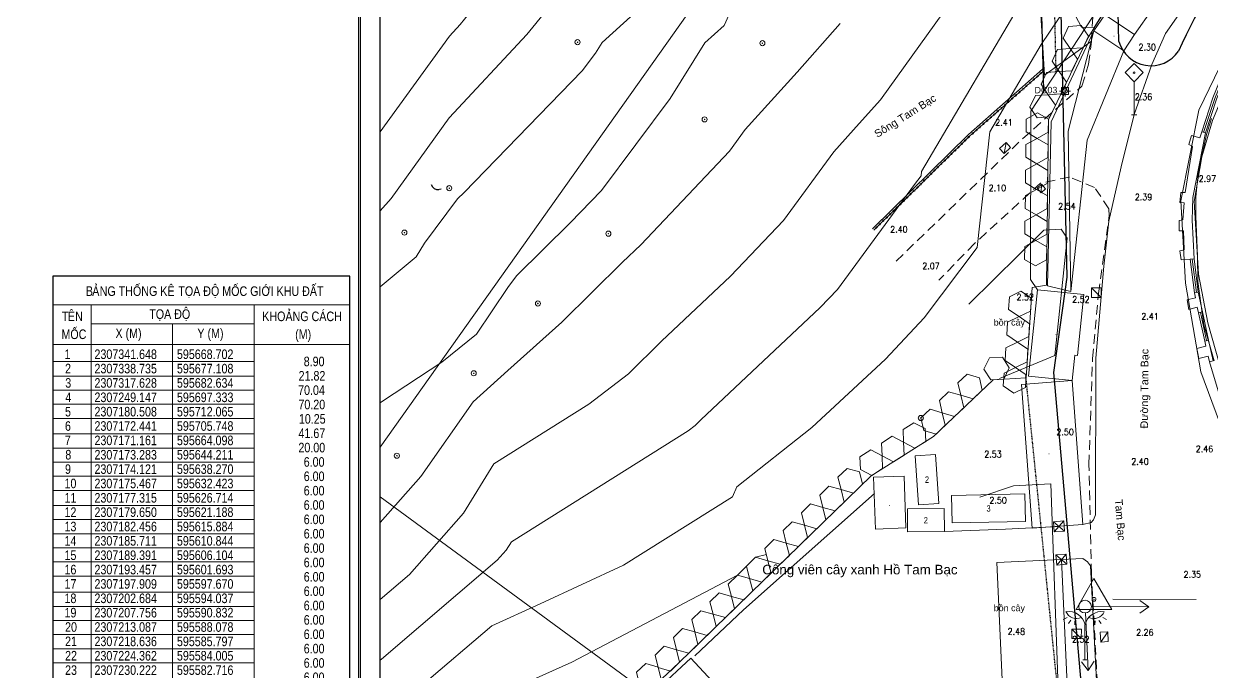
# Model space of a CAD drawing. Header units: millimetres. Extents: x 583747 to 595948, y 2304962 to 2309584.
# Drawn here: x 595390.1 to 595576.3, y 2307173.1 to 2307274.5 of the extents above; entities that cross this region are included whole.
import ezdxf
from ezdxf.enums import TextEntityAlignment as Align
from ezdxf.xclip import XClip

# ---------------------------------------------------------------- set-up
doc = ezdxf.new("R2010")
doc.units = ezdxf.units.MM
doc.set_wipeout_variables(frame=1)
doc.linetypes.add('DASHDOT', pattern=[1, 0.5, -0.25, 0, -0.25])
doc.linetypes.add('{Long Duong}', pattern=[2.3, 1.5, -0.8])
for name, color, linetype, lineweight in [('00_nen', 8, 'Continuous', 5), ('Code Cao do', 7, 'Continuous', 0), ('Duong RG Thua', 7, 'Continuous', 0), ('Ghi chu nha', 7, 'Continuous', 0), ('Ghi chu SH diem do cao', 7, 'Continuous', 0), ('KT-DV', 7, 'Continuous', 0), ('KT-NEN', 7, 'Continuous', 0), ('Level 2', 7, 'Continuous', 0), ('Level 26', 7, 'Continuous', 0), ('Level 63', 7, 'Continuous', 0), ('Long Duong_ Phan Cach chat lieu rair mat', 7, 'Continuous', 0), ('Nen dc cb Hong bang', 253, 'Continuous', 60)]:
    doc.layers.add(name, color=color, linetype=linetype, lineweight=lineweight)
for name, color, linetype in [('A-ANNO-ROOM GEN', 50, 'Continuous'), ('A-PLOT LINE', 6, 'DASHDOT'), ('AFP-KERB-LINE', 2, 'Continuous'), ('KT-Kich thuoc', 159, 'Continuous')]:
    doc.layers.add(name, color=color, linetype=linetype)
doc.styles.add('ghicu', font='Vnarial.ttf', dxfattribs={"width": 0.8, "height": 1})
doc.styles.add('Gothic', font='GOTHIC.TTF')
doc.styles.add('Style-.VnArial', font='Vnarial.ttf')
doc.styles.add('Style-.VnArialH', font='Vharial.ttf')
doc.styles.add('Style-STANDARD', font='STANDARD.shx')

# ---------------------------------------------------------------- blocks, each defined once
blk = doc.blocks.new('road')
at = {"layer": 'AFP-KERB-LINE'}
for p, q in [((3276592, 1605487), (3445725, 1171696)), ((3276592, 1605487), (3445725, 1171696)), ((3276592, 1605487), (3445724, 1171699)), ((3440751, 1209227), (3342615, 1460926)), ((3445725, 1171696), (3448862, 1156945))]:
    blk.add_line(p, q, dxfattribs=at)
at = {"layer": 'AFP-KERB-LINE', "elevation": 0}
blk.add_lwpolyline([(3440751, 1209227, 0.6379824), (3450068, 1210973, -50.0153432)], format="xyb", dxfattribs=at)
blk.add_lwpolyline([(3448862, 1156945), (3500940, 1045525)], dxfattribs=at)
at = {"layer": 'AFP-KERB-LINE'}
for centre, radius, start, end in [((2969583, 1201656), 338499, 340.26578, 8.54643), ((2969583, 1201656), 338499, 340.26578, 8.54643), ((3539519, 1204821, 0), 89662, 147.37976, 176.0657)]:
    blk.add_arc(centre, radius, start, end, dxfattribs=at)
at = {"layer": 'A-ANNO-ROOM GEN', "insert": (3465811, 1142021), "char_height": 1200, "width": 202631.34, "attachment_point": 1, "rotation": 294.39546, "style": 'Gothic'}
blk.add_mtext('Tam B{\\fArial|b0|i0|c0|p34;ạ}c', dxfattribs=at)
blk = doc.blocks.new('PLOT')
at = {"layer": 'A-PLOT LINE', "color": 251}
for p, q in [((3335796, 1442630), (3432329, 1197796)), ((3341317, 1436726), (3433167, 1201153)), ((3370824, 1353790), (3432329, 1197796))]:
    blk.add_line(p, q, dxfattribs=at)
blk.add_lwpolyline([(3272971, 1077049, 0.0102646), (3278319, 1090909, 0.1239937), (3293945, 1250361, 0.021937), (3285284, 1292962)], format="xyb", dxfattribs=at)
blk.add_lwpolyline([(3489675, 1062488), (3444902, 1155094)], dxfattribs=at)
blk.add_lwpolyline([(3489675, 1062488), (3444902, 1155094)], dxfattribs=at)
blk.add_lwpolyline([(3489675, 1062488), (3444902, 1155094)], dxfattribs=at)
blk = doc.blocks.new('DV')
at = {"layer": 'AFP-KERB-LINE'}
blk.add_line((392858, 115857), (393424, 115957, 0), dxfattribs=at)
blk.add_arc((392858, 116857), 1000, 192.35363, 282.16426, dxfattribs=at)
ref = blk.add_blockref('PLOT', (-3147123, 179596, 0), dxfattribs=dict(rotation=340.0000000045929))
XClip(ref).set_block_clipping_path([(3437700.5976729654, 868981.9081885163), (3912891.8375199828, 1041937.3750337446), (3715693.8178756535, 1583734.481302836), (3240502.5780286361, 1410779.0144576086)])
ref = blk.add_blockref('road', (-3147123, 179596, 0), dxfattribs=dict(at, rotation=340.0000000045929))
XClip(ref).set_block_clipping_path([(3424978.7776903473, 904726.3076186823), (3853099.8617473282, 1060549.6388383387), (3670662.8681027722, 1561791.1594749615), (3242541.7840457913, 1405967.828255306)])
blk = doc.blocks.new('nen dc cb Hong bang')
at = {"layer": '00_nen', "color": 0, "linetype": 'ByBlock', "lineweight": -2}
for p, q in [((-177.38, 38.96, -62.12), (-176.63, 39.23, -62.12)), ((-154.1, -33.39, -62.12), (-141.85, -28.93, -62.12)), ((-158.01, -31.37, -62.12), (-158.98, -36.87, -62.12)), ((-153.72, -34.96, -62.12), (-158.01, -31.37, -62.12)), ((-156.87, -35.63, -62.12), (-148.4, -32.57, -62.12)), ((-158.98, -36.87, -62.12), (-153.72, -34.96, -62.12)), ((-157.42, -36.89, -62.12), (-153.92, -45.18, -62.12)), ((-155.02, -37.24, -62.12), (-154.5, -37.6, -62.12)), ((-154.61, -36.62, -62.12), (-153.97, -36.73, -62.12)), ((-159.87, -38.53, -62.12), (-160.32, -39.04, -62.12)), ((-159.19, -38.76, -62.12), (-159.32, -39.35, -62.12)), ((-158.56, -38.61, -62.12), (-158.31, -39.2, -62.12)), ((-154.97, -43.82, -62.12), (-156.84, -38.67, -62.12)), ((-154.97, -43.82, -62.12), (-156.84, -38.67, -62.12)), ((-155.56, -37.52, -62.12), (-155.38, -38.13, -62.12)), ((-154.7, -43.72, -62.12), (-155.27, -43.93, -62.12)), ((-155.23, -43.91, -62.12), (-154.67, -43.71, -62.12))]:
    blk.add_line(p, q, dxfattribs=at)
at = {"layer": '00_nen', "color": 0, "linetype": 'ByBlock', "lineweight": -2, "flags": 128}
for points, elevation in [([(-256.72, 152.32), (-234.15, 143.98), (-214.43, 140.77), (-202.11, 134.57), (-198.42, 120.27), (-203.11, 106.39), (-206.16, 95.63), (-205.84, 88.52), (-206.81, 62.6), (-206.61, 57.9), (-207.85, 53.89), (-215.19, 27.63), (-217.03, 23.01), (-219.25, 17.49), (-222.99, 4.68), (-227.79, -6.4), (-234.45, -19.63), (-237.57, -26.25), (-241.77, -32.84), (-252.56, -46.72), (-254.38, -55.64), (-259.04, -67.57), (-266.02, -79.92), (-272.46, -89.48)], -65.12), ([(-313.32, -92.65), (-305.76, -77.22), (-299.79, -66.01), (-298.24, -62.91), (-294.07, -53.27), (-287.85, -40.44), (-281.39, -30.49), (-280.26, -29.29), (-275.12, -20.41), (-274.65, -17.99), (-272.15, -9.69), (-271.53, -8.38), (-260.68, 15.86), (-259.67, 19.2), (-259.26, 21.14), (-254.01, 31.16)], -65.12), ([(-315.05, -87.99), (-314.11, -86.39), (-308.94, -75.85), (-305.65, -69.67), (-298.15, -54.62), (-295.87, -49.36), (-289.08, -35.35), (-287.01, -24.82), (-283.97, -18.3), (-281.97, -13.18), (-277.72, 1.81), (-270.78, 18.23), (-266.31, 31.17), (-265.8, 32.15), (-265.66, 33.89), (-263.04, 47.29), (-262.55, 54.99), (-263.41, 66.71), (-266.27, 75.72), (-268, 91.3), (-270.42, 109.84), (-275.49, 125.51), (-278.86, 133.03), (-284.37, 144.85)], -64.12), ([(-316.92, -82.95), (-313.09, -76.45), (-312.12, -74.48), (-311.51, -73.32), (-298.05, -46.33), (-297.67, -45.46), (-296.54, -43.12), (-292.07, -20.35), (-291.6, -19.35), (-291.3, -18.57), (-282.11, 13.85), (-281.15, 16.11), (-280.43, 18.19), (-273.14, 41.71), (-272.76, 43.64), (-271.52, 63.01), (-271.62, 64.27), (-271.92, 65.23), (-275.14, 94.24), (-275.84, 99.54), (-284.63, 126.73), (-286.03, 129.85), (-288.32, 134.76), (-304.44, 158.89)], -63.12), ([(-178.3, 99.25), (-185.98, 85.94), (-188.16, 69.92), (-194.49, 44.4), (-197.37, 28.81), (-192.99, 11.13), (-197.01, -2.09), (-200.52, -10.27), (-207.7, -24.3), (-215.51, -37.07), (-215.65, -38.79), (-228, -54.68), (-238.22, -64.86), (-244.19, -70.68), (-251.26, -83.18), (-266.52, -105.83), (-267.86, -110.41), (-269.02, -113.85), (-279.5, -134.52), (-282.42, -139.01), (-290.67, -153.81)], -63.12), ([(-184.19, 120.6), (-192.93, 94.75), (-193.31, 93.43), (-193.27, 92.56), (-193.51, 86.21), (-196.85, 61.59), (-199.23, 52.02), (-205.27, 19.31), (-205.1, 18.63), (-205.59, 17.01), (-211.32, -2.59), (-212.87, -6.19), (-224.44, -29.14), (-224.98, -30.29), (-225.71, -31.43), (-245.8, -57.27), (-246.1, -58.76), (-246.88, -60.75), (-258.64, -81.55), (-269.49, -97.66)], -64.12), ([(285.69, 123.97), (251.46, 165.72), (201.03, 231.76), (169.86, 270.4), (165.46, 275.19), (122.27, 331.12), (101.01, 361.79), (11.01, 303.93), (-32.79, 273.46), (-91.24, 233.49), (-141.92, 189.66), (-195.04, 143.62), (-214.92, 121.83), (-226.16, 101.87), (-233.11, 83.02), (-246.7, 35.6), (-271.86, -56.45)], -62.12), ([(-303.56, -119), (-291.68, -100.59), (-271.86, -56.45), (-217.07, -72.37), (-198.74, -81.18), (-153.34, -95.47), (-153.8, -98.11), (-123.78, -115.59), (67.9, -11), (285.69, 123.97), (298.27, 131.73), (412.37, 202.69), (600.48, 318.14), (602.65, 319.44), (616.22, 297.59), (632.72, 304.81), (632.72, 304.81), (683.84, 336.31)], -62.12), ([(-181.83, 8.12), (-183.4, 9.25), (-192.43, 34.05), (-185.21, 64.69), (-176.64, 86.87), (-155.45, 120.09), (-113.33, 173.79), (-99.38, 185.59)], -62.12), ([(-180.75, 9.28), (-189.33, 33.71), (-187.93, 47.99), (-186.95, 52.52), (-183.24, 63.93), (-175.59, 84.96), (-159.71, 109.55), (-147.16, 125.85), (-126.87, 153.49), (-113.11, 170.64), (-106.29, 178.54)], -62.12), ([(-298.32, -98.85), (-293.98, -87.7), (-289.45, -77.68), (-285.03, -72.75), (-282.81, -69.17), (-277.89, -52.02), (-272.36, -43.48), (-265.68, -34.55), (-262.08, -28.57), (-259.98, -20.02), (-259.32, -17.83), (-254.28, -7.14), (-251.41, -0.72), (-246.22, 16.53), (-244.11, 26.58), (-242.22, 30.18), (-241.81, 35.55)], -66.12), ([(-225.2, 36.7), (-228.95, 27.25), (-233.49, 15.99), (-234.67, 11.96), (-242.7, -6.62), (-244.46, -10.12), (-250.17, -22.21), (-255.53, -32.22), (-258.95, -38.69), (-262.66, -52.51), (-271.21, -74.4), (-273.4, -78.29), (-275.43, -81.3), (-280.86, -99.88)], -66.12), ([(-85.48, -18.05), (-100.62, -20.91), (-112.43, -20.6), (-120.71, -18.68), (-132.82, -13.47), (-143.45, -6.86), (-153.39, 4.83), (-160.38, 17.05), (-165.51, 28.94), (-167.72, 43.24), (-166.21, 58.14), (-160.79, 73.21), (-149.98, 91.06), (-135.27, 109.29)], -62.12), ([(-176.73, 52.74), (-172.63, 68.25), (-169.3, 78.26), (-167.24, 82.16), (-163.77, 87.73), (-157.11, 97.13)], -62.12), ([(-181.24, 50.92), (-177.35, 65.41)], -62.12), ([(-320.88, -72.25), (-311.35, -59.83), (-309.8, -49.65), (-309.84, -35.69), (-300.97, -15.13), (-296.64, -5.91), (-295.64, 9.39), (-295.22, 14.4), (-295.3, 16.95), (-288.22, 40.28), (-285.06, 47.32), (-279.5, 53.47), (-279.11, 64.79), (-279.11, 64.79)], -62.12), ([(-317.21, -49.34), (-315.01, -31.12), (-310.3, -15.5), (-300.42, 25.29), (-298.28, 24.82), (-297.62, 27.79), (-299.64, 28.13), (-296.19, 43.64), (-290.73, 64.8), (-279.11, 64.79)], -62.12), ([(-176.73, 52.74), (-177.1, 47.43), (-177.01, 39.1), (-176.11, 30.72), (-175, 22.06), (-173.34, 15.17)], -62.12), ([(-176.84, 9.66), (-180.59, 9.22), (-188.88, 33.59), (-187.43, 49.27), (-181.95, 47.96)], -62.12), ([(-187.43, 49.27), (-185.83, 33.13), (-176.84, 9.66)], -62.12), ([(-176.84, 9.66), (-182.58, 32.81), (-181.95, 47.96)], -62.12), ([(-165.43, 42.7), (-165.28, 40.08), (-165.28, 40.08), (-165.28, 40.08), (-165.28, 40.08), (-164.45, 34.16), (-163.94, 31.9), (-163.5, 30.26), (-162.47, 27.44), (-160.07, 21.69), (-158.68, 17.97), (-155.44, 11.91), (-151.99, 7.15)], -62.12), ([(-173.34, 15.17), (-169.6, 1.2), (-161.18, -21.91), (-161.22, -22.71), (-161.41, -23.25), (-162.55, -23.98)], -62.12), ([(-179.5, -1.18), (-181.83, 8.12), (-174.77, 9.89), (-172.44, 0.59), (-172.83, 0.5)], -62.12), ([(-180.75, 9.28), (-182.76, 8.19), (-178.8, -5.45), (-183.53, -7.5), (-189.29, -19.09), (-196.34, -28.2), (-214.62, -66.09), (-217.85, -72.48), (-223.87, -74.58), (-232.26, -77.89), (-239.07, -82.75), (-250.71, -95.3), (-257.04, -104.85), (-272.07, -134.53), (-287.41, -162.6)], -62.12), ([(-172.83, 0.5), (-171.86, -3.39), (-178.52, -5.07), (-179.5, -1.18)], -62.12), ([(-165.96, -25.57), (-173.67, -28.85), (-182.58, -32.45)], -62.12), ([(-163.82, -30.31), (-160.72, -28.99), (-159.83, -29.26), (-159.18, -29.66), (-147.45, -57.32), (-141.36, -71.68), (-140.4, -74.32), (-140.9, -75.03), (-141.73, -75.78), (-142.58, -76.33), (-144.3, -77.04)], -62.12), ([(-194.91, -30.66), (-207.98, -54.79), (-212.66, -64.19)], -62.12), ([(-207.55, -45.45), (-208.98, -46.42), (-209.85, -48.22), (-210.72, -50.02), (-230.42, -71.71), (-243.88, -84.81), (-246.94, -92.85), (-245.83, -94.55), (-230.33, -79.1), (-228.22, -78.12), (-226.37, -76.52), (-225.07, -75.45)], -62.12)]:
    blk.add_lwpolyline(points, dxfattribs=dict(at, elevation=elevation))
at = {"layer": '00_nen', "color": 0, "linetype": 'ByBlock', "lineweight": -2, "elevation": -62.12}
for points in [[(-190.97, 50.49), (-189.49, 49.15), (-187.59, 49.76), (-187.16, 51.71), (-188.64, 53.06), (-190.55, 52.45)], [(-191.59, 46.55), (-189.96, 45.39), (-188.14, 46.21), (-187.95, 48.2), (-189.58, 49.37), (-191.4, 48.54)], [(-191.98, 42.57), (-190.35, 41.41), (-188.53, 42.23), (-188.34, 44.22), (-189.96, 45.39), (-191.79, 44.56)], [(-192.37, 38.59), (-190.74, 37.42), (-188.92, 38.25), (-188.73, 40.24), (-190.35, 41.41), (-192.18, 40.58)], [(-192.76, 34.61), (-191.13, 33.44), (-189.31, 34.27), (-189.12, 36.26), (-190.74, 37.42), (-192.56, 36.6)], [(-192, 30.76), (-190.04, 30.39), (-188.74, 31.91), (-189.4, 33.8), (-191.36, 34.17), (-192.67, 32.65)], [(-190.68, 26.99), (-188.71, 26.62), (-187.41, 28.14), (-188.07, 30.02), (-190.04, 30.39), (-191.34, 28.88)], [(-189.35, 23.22), (-187.39, 22.85), (-186.09, 24.36), (-186.75, 26.25), (-188.71, 26.62), (-190.02, 25.1)], [(-188.03, 19.44), (-186.06, 19.07), (-184.76, 20.59), (-185.42, 22.48), (-187.39, 22.85), (-188.69, 21.33)], [(-186.7, 15.67), (-184.74, 15.3), (-183.44, 16.81), (-184.1, 18.7), (-186.06, 19.07), (-187.37, 17.55)], [(-185.38, 11.89), (-183.41, 11.52), (-182.11, 13.04), (-182.77, 14.93), (-184.74, 15.3), (-186.04, 13.78)], [(-173.97, 11.32), (-172.56, 11.83), (-172.05, 10.42), (-173.46, 9.91)], [(-182.28, 6.54), (-184.22, 7.02), (-185.61, 5.58), (-185.05, 3.66), (-183.11, 3.18), (-181.72, 4.62)], [(-181.17, 2.7), (-183.11, 3.18), (-184.49, 1.73), (-183.94, -0.19), (-181.99, -0.66), (-180.61, 0.78)], [(-180.05, -1.14), (-181.99, -0.66), (-183.38, -2.11), (-182.82, -4.03), (-180.88, -4.51), (-179.5, -3.06)], [(-182.02, -6.85), (-181.8, -4.87), (-183.4, -3.67), (-185.24, -4.47), (-185.47, -6.46), (-183.86, -7.65)], [(-178.94, -4.99), (-180.88, -4.51), (-182.27, -5.95), (-181.71, -7.87), (-179.77, -8.35), (-178.38, -6.91)], [(-184.58, -9.62), (-185.68, -7.95), (-187.68, -8.08), (-188.57, -9.87), (-187.47, -11.53), (-185.47, -11.41)], [(-186.36, -13.2), (-187.47, -11.53), (-189.46, -11.66), (-190.35, -13.45), (-189.25, -15.11), (-187.25, -14.99)], [(-188.14, -16.78), (-189.25, -15.11), (-191.25, -15.24), (-192.14, -17.03), (-191.03, -18.7), (-189.03, -18.57)], [(-190.16, -20.21), (-190.92, -18.36), (-192.9, -18.09), (-194.13, -19.68), (-193.37, -21.53), (-191.39, -21.8)], [(-192.61, -23.38), (-193.37, -21.53), (-195.35, -21.26), (-196.57, -22.84), (-195.81, -24.69), (-193.83, -24.96)], [(-195.06, -26.54), (-195.81, -24.69), (-197.8, -24.42), (-199.02, -26), (-198.26, -27.86), (-196.28, -28.12)], [(-165.56, -24.51), (-167.02, -25.17), (-166.36, -26.63), (-164.9, -25.97)], [(-197.17, -29.91), (-198.29, -28.26), (-200.29, -28.41), (-201.16, -30.21), (-200.03, -31.86), (-198.04, -31.72)], [(-164.22, -31.37), (-162.77, -30.71), (-163.42, -29.26), (-164.88, -29.91)], [(-198.91, -33.52), (-200.03, -31.86), (-202.03, -32.01), (-202.89, -33.81), (-201.77, -35.47), (-199.77, -35.32)], [(-200.64, -37.12), (-201.77, -35.47), (-203.76, -35.61), (-204.63, -37.42), (-203.51, -39.07), (-201.51, -38.92)], [(-202.38, -40.72), (-203.51, -39.07), (-205.5, -39.22), (-206.37, -41.02), (-205.25, -42.67), (-203.25, -42.52)], [(-158.56, -39.98), (-157.15, -39.47), (-156.64, -40.88), (-158.05, -41.39)], [(-204.12, -44.32), (-205.25, -42.67), (-207.24, -42.82), (-208.11, -44.62), (-206.98, -46.27), (-204.99, -46.13)], [(-205.86, -47.93), (-206.98, -46.27), (-208.98, -46.42), (-209.85, -48.22), (-208.72, -49.88), (-206.73, -49.73)], [(-207.6, -51.53), (-208.72, -49.88), (-210.72, -50.02), (-211.58, -51.83), (-210.46, -53.48), (-208.46, -53.33)], [(-209.33, -55.13), (-210.46, -53.48), (-212.45, -53.63), (-213.32, -55.43), (-212.2, -57.08), (-210.2, -56.93)], [(-211.07, -58.74), (-212.2, -57.08), (-214.19, -57.23), (-215.06, -59.03), (-213.94, -60.68), (-211.94, -60.54)], [(-212.81, -62.34), (-213.94, -60.68), (-215.93, -60.83), (-216.8, -62.63), (-215.67, -64.29), (-213.68, -64.14)], [(-214.55, -65.94), (-215.67, -64.29), (-217.67, -64.44), (-218.54, -66.24), (-217.41, -67.89), (-215.42, -67.74)], [(-216.35, -69.51), (-217.44, -67.84), (-219.44, -67.95), (-220.34, -69.74), (-219.25, -71.41), (-217.25, -71.3)]]:
    blk.add_lwpolyline(points, close=True, dxfattribs=at)
at = {"layer": '00_nen', "color": 0, "linetype": 'ByBlock', "lineweight": -2, "elevation": -62.12, "flags": 128}
for points in [[(-181.24, 50.92), (-181.95, 47.96), (-187.43, 49.27), (-186.72, 52.23)], [(-171.86, -3.39), (-162.55, -23.98), (-169.82, -27.26), (-179.13, -6.68)], [(-190.95, -22.9), (-187.84, -29.94), (-184.89, -28.64), (-188, -21.59)], [(-183.45, -26.78), (-172.71, -22.61), (-171.15, -26.62), (-181.89, -30.8)], [(-195.9, -28.3), (-192.86, -35.82), (-188.41, -34.02), (-191.45, -26.5)], [(-189.24, -31.12), (-183.86, -29.08), (-182.58, -32.45), (-187.96, -34.5)], [(-163.82, -30.31), (-144.3, -77.04), (-153.69, -80.87), (-173.18, -34.22)], [(-213.14, -64.74), (-216.33, -71.03), (-211.93, -73.26), (-208.73, -66.97)]]:
    blk.add_lwpolyline(points, close=True, dxfattribs=at)
at = {"layer": '00_nen', "color": 0, "linetype": 'ByBlock', "lineweight": -2, "elevation": -62.12}
for points in [[(-177.01, 39.1), (-178.77, 43.95), (-180.62, 44.81), (-179.74, 46.61), (-177.95, 45.78), (-178.77, 43.95)], [(-173.97, 11.32), (-172.05, 10.42)], [(-167.02, -25.17), (-164.9, -25.97)], [(-165.56, -24.51), (-166.36, -26.63)], [(-164.22, -31.37), (-163.42, -29.26)], [(-162.77, -30.71), (-164.88, -29.91)], [(-150.06, -32.11), (-148.4, -32.57), (-149.38, -33.99)], [(-158.56, -39.98), (-156.64, -40.88)], [(-153.54, -43.5), (-153.92, -45.18), (-155.39, -44.28)]]:
    blk.add_lwpolyline(points, dxfattribs=at)
at = {"layer": '00_nen', "color": 0, "linetype": 'ByBlock', "lineweight": -2}
for centre, radius in [((-179.28, 45.27, -62.12), 0.141), ((-157.81, -35.96, -62.12), 1), ((-157.81, -35.96, -62.12), 1), ((-156.88, -34.4, -62.12), 0.3), ((-156.88, -34.4, -62.12), 0.3)]:
    blk.add_circle(centre, radius, dxfattribs=at)
at = {"layer": '00_nen', "color": 0, "linetype": 'ByBlock', "lineweight": -2, "extrusion": (0.000117603, -1.02282e-05, 1)}
for centre, radius in [((-235.61, 29.63, -60.16), 0.4), ((-235.61, 29.63, -60.16), 0.04), ((-262.89, 19.84, -60.16), 0.4), ((-262.89, 19.84, -60.16), 0.04), ((-240.02, 15.3, -60.16), 0.4), ((-240.02, 15.3, -60.16), 0.04), ((-248.06, -6.69, -60.16), 0.4), ((-248.06, -6.69, -60.16), 0.04), ((-273.94, -8.55, -60.16), 0.4), ((-273.94, -8.55, -60.16), 0.04), ((-192.13, -17.03, -62.14), 0.4), ((-278.16, -17.5, -60.16), 0.4), ((-278.16, -17.5, -60.16), 0.04), ((-192.13, -17.03, -62.14), 0.04), ((-254.69, -20.76, -60.16), 0.4), ((-254.69, -20.76, -60.16), 0.04), ((-260.39, -34.48, -60.16), 0.4), ((-260.39, -34.48, -60.16), 0.04), ((-267.28, -50.76, -60.16), 0.4), ((-267.28, -50.76, -60.16), 0.04)]:
    blk.add_circle(centre, radius, dxfattribs=at)
at = {"layer": '00_nen', "color": 0, "linetype": 'ByBlock', "lineweight": -2}
for centre, radius, start, end in [((-154.19, -38.3, -62.12), 2.66, 101.3823, 187.9588), ((-156.52, -35.57, -62.12), 1.8, 264.6074, 356.2747), ((-159.08, -40.08, -62.12), 2.66, 32.0412, 118.6177), ((-159.05, -36.49, -62.12), 1.8, 223.7253, 315.3926)]:
    blk.add_arc(centre, radius, start, end, dxfattribs=at)
for p in [(-156.88, -34.4, -62.12), (-156.88, -34.4, -59.93)]:
    blk.add_point(p, dxfattribs=at)
at = {"layer": '00_nen', "color": 0, "linetype": 'ByBlock', "lineweight": -2, "style": 'ghicu', "width": 0.8}
for s, p in [('.', (-184.33, 49.95, -62.12)), ('.', (-176.88, 2.94, -62.12)), ('.', (-171.46, -15.01, -62.12)), ('2', (-187.92, -25.77, -62.12)), ('3', (-177.3, -26.7, -62.12)), ('.', (-192.16, -31.16, -62.12)), ('2', (-185.91, -31.79, -62.12))]:
    blk.add_text(s, height=1, rotation=20, dxfattribs=at).set_placement(p, align=Align.MIDDLE)
blk = doc.blocks.new('KV1_2')
at = {"layer": 'Ghi chu SH diem do cao', "color": 1, "linetype": 'Continuous', "lineweight": 0}
for p, q in [((-7.1, 0), (-11.8, 0)), ((0, 12.3), (0, 7.1)), ((11.8, 0), (7.1, 0)), ((0, -7.1), (0, -12.2))]:
    blk.add_line(p, q, dxfattribs=at)
for start, end in [(0, 180), (180, 0)]:
    blk.add_arc((0, 0), 7.07, start, end, dxfattribs=at)
blk.add_point((0, 0), dxfattribs=at)
blk = doc.blocks.new('*U39')
at = {"layer": 'Level 63', "linetype": 'Continuous', "lineweight": 0}
for points in [[(-5, 18), (-7, 24, 1), (6, -24), (5, -18, -1)], [(-6, 0, 1), (6, 0, 1)]]:
    blk.add_hatch(color=7, dxfattribs=at).paths.add_polyline_path(points)
at = {"layer": 'Level 63', "color": 7, "linetype": 'Continuous', "lineweight": 13}
for p, q in [((-167, 0), (-106, 0)), ((-106, 106), (-106, -106)), ((106, 106), (-106, 106)), ((1, 166), (1, 106)), ((106, -106), (106, 106)), ((106, 0), (167, 0)), ((-106, -106), (106, -106)), ((0, -106), (0, -166))]:
    blk.add_line(p, q, dxfattribs=at)
blk = doc.blocks.new('*U40')
at = {"layer": 'Level 63', "linetype": 'Continuous', "lineweight": 0, "extrusion": (0, 0, -1)}
blk.add_hatch(color=7, dxfattribs=at).paths.add_polyline_path([(5, 18), (7, 24, 1), (-6, -24), (-5, -18, -1)])
at = {"layer": 'Level 63', "color": 7, "linetype": 'Continuous', "lineweight": 13}
blk.add_blockref('*U39', (0, 0), dxfattribs=at)
blk = doc.blocks.new('wwww1')
at = {"layer": 'Duong RG Thua', "color": 7, "lineweight": 0}
for p, q in [((595549.93, 2307266.54), (595547.21, 2307312.64)), ((595549.93, 2307266.54), (595557.31, 2307271.88)), ((595542.92, 2307255.06), (595543.92, 2307255.98)), ((595543.64, 2307254.27), (595542.92, 2307255.06)), ((595543.92, 2307255.98), (595543.64, 2307254.27)), ((595543.64, 2307254.27), (595544.64, 2307255.19)), ((595544.64, 2307255.19), (595543.92, 2307255.98)), ((595548.78, 2307248.82), (595549.49, 2307249.46)), ((595549.49, 2307249.46), (595549.41, 2307248.09)), ((595549.49, 2307249.46), (595550.12, 2307248.72)), ((595548.78, 2307248.82), (595549.41, 2307248.09)), ((595549.41, 2307248.09), (595550.12, 2307248.72)), ((595571.2, 2307246.59), (595571.87, 2307246.51)), ((595549.87, 2307242.24), (595538.07, 2307230.66)), ((595552.59, 2307242.4), (595549.87, 2307242.24)), ((595553.51, 2307240.99), (595552.59, 2307242.4)), ((595551.6, 2307222.62), (595553.51, 2307240.99)), ((595542.91, 2307219.02), (595551.6, 2307222.62)), ((595545.1, 2307202.15), (595539.83, 2307200.38)), ((595550.95, 2307202.5), (595545.1, 2307202.15)), ((595552.32, 2307164.97), (595550.95, 2307202.5)), ((595558.69, 2307179.24), (595559.88, 2307179.3)), ((595558.69, 2307179.24), (595558.78, 2307177.69)), ((595559.88, 2307179.3), (595558.78, 2307177.69)), ((595559.88, 2307179.3), (595559.96, 2307177.76)), ((595558.78, 2307177.69), (595559.96, 2307177.76))]:
    blk.add_line(p, q, dxfattribs=at)
at = {"layer": 'Duong RG Thua', "color": 3, "lineweight": 0}
for p, q in [((595538.06, 2307257.25), (595549.66, 2307267.46)), ((595522.97, 2307242.44), (595538.04, 2307257.24))]:
    blk.add_line(p, q, dxfattribs=at)
at = {"layer": 'Duong RG Thua', "color": 7, "linetype": 'Continuous', "lineweight": 0}
for p, q in [((595548.29, 2307266), (595548.27, 2307265.69)), ((595548.39, 2307265.94), (595548.73, 2307266.24)), ((595548.68, 2307266.35), (595549, 2307266.33)), ((595548.85, 2307266.5), (595548.83, 2307266.18)), ((595548.95, 2307266.44), (595549.29, 2307266.74)), ((595549.24, 2307266.85), (595549.56, 2307266.83)), ((595549.41, 2307266.99), (595549.39, 2307266.68)), ((595549.51, 2307266.93), (595549.85, 2307267.23)), ((595546.14, 2307263.96), (595546.47, 2307264.26)), ((595546.43, 2307264.37), (595546.75, 2307264.35)), ((595546.6, 2307264.52), (595546.58, 2307264.2)), ((595546.7, 2307264.46), (595547.04, 2307264.75)), ((595546.99, 2307264.86), (595547.31, 2307264.84)), ((595547.16, 2307265.01), (595547.14, 2307264.69)), ((595547.26, 2307264.95), (595547.6, 2307265.25)), ((595547.55, 2307265.36), (595547.87, 2307265.34)), ((595547.72, 2307265.51), (595547.7, 2307265.19)), ((595547.82, 2307265.45), (595548.16, 2307265.74)), ((595548.12, 2307265.86), (595548.43, 2307265.83)), ((595543.88, 2307261.98), (595544.22, 2307262.27)), ((595544.18, 2307262.39), (595544.49, 2307262.37)), ((595544.35, 2307262.53), (595544.33, 2307262.22)), ((595544.45, 2307262.47), (595544.78, 2307262.77)), ((595544.74, 2307262.88), (595545.06, 2307262.86)), ((595544.91, 2307263.03), (595544.89, 2307262.71)), ((595545.01, 2307262.97), (595545.35, 2307263.27)), ((595545.3, 2307263.38), (595545.62, 2307263.36)), ((595545.47, 2307263.53), (595545.45, 2307263.21)), ((595545.57, 2307263.46), (595545.91, 2307263.76)), ((595545.87, 2307263.87), (595546.18, 2307263.85)), ((595546.03, 2307264.02), (595546.01, 2307263.7)), ((595541.93, 2307260.4), (595542.24, 2307260.38)), ((595542.09, 2307260.55), (595542.07, 2307260.23)), ((595542.2, 2307260.49), (595542.53, 2307260.79)), ((595542.49, 2307260.9), (595542.81, 2307260.88)), ((595542.66, 2307261.05), (595542.64, 2307260.73)), ((595542.76, 2307260.99), (595543.1, 2307261.28)), ((595543.05, 2307261.39), (595543.37, 2307261.37)), ((595543.22, 2307261.54), (595543.2, 2307261.23)), ((595543.32, 2307261.48), (595543.66, 2307261.78)), ((595543.61, 2307261.89), (595543.93, 2307261.87)), ((595543.78, 2307262.04), (595543.76, 2307261.72)), ((595539.84, 2307258.57), (595539.82, 2307258.25)), ((595539.94, 2307258.51), (595540.28, 2307258.81)), ((595540.24, 2307258.92), (595540.55, 2307258.9)), ((595540.41, 2307259.07), (595540.39, 2307258.75)), ((595540.51, 2307259), (595540.84, 2307259.3)), ((595540.8, 2307259.41), (595541.12, 2307259.39)), ((595540.97, 2307259.56), (595540.95, 2307259.24)), ((595541.07, 2307259.5), (595541.41, 2307259.8)), ((595541.36, 2307259.91), (595541.68, 2307259.89)), ((595541.53, 2307260.06), (595541.51, 2307259.74)), ((595541.63, 2307259.99), (595541.97, 2307260.29)), ((595537.63, 2307256.41), (595537.95, 2307256.72)), ((595537.9, 2307256.83), (595538.22, 2307256.83)), ((595538.06, 2307256.99), (595538.06, 2307256.67)), ((595538.16, 2307256.93), (595538.26, 2307257.02)), ((595538.26, 2307257.02), (595538.59, 2307257.32)), ((595538.55, 2307257.43), (595538.87, 2307257.41)), ((595538.72, 2307257.58), (595538.7, 2307257.26)), ((595538.82, 2307257.52), (595539.16, 2307257.81)), ((595539.11, 2307257.93), (595539.43, 2307257.9)), ((595539.28, 2307258.07), (595539.26, 2307257.76)), ((595539.38, 2307258.01), (595539.72, 2307258.31)), ((595539.67, 2307258.42), (595539.99, 2307258.4)), ((595572.58, 2307255.65), (595573.02, 2307257.09)), ((595573.02, 2307257.09), (595574.31, 2307256.71)), ((595535.92, 2307254.89), (595535.92, 2307254.57)), ((595536.02, 2307254.83), (595536.34, 2307255.15)), ((595536.29, 2307255.25), (595536.61, 2307255.25)), ((595536.45, 2307255.41), (595536.45, 2307255.09)), ((595536.56, 2307255.36), (595536.88, 2307255.67)), ((595536.83, 2307255.78), (595537.15, 2307255.78)), ((595536.99, 2307255.94), (595536.99, 2307255.62)), ((595537.09, 2307255.88), (595537.41, 2307256.2)), ((595537.36, 2307256.3), (595537.68, 2307256.3)), ((595537.52, 2307256.46), (595537.52, 2307256.14)), ((595573.16, 2307255.37), (595572.03, 2307248.14)), ((595572.58, 2307255.65), (595573.16, 2307255.37)), ((595533.88, 2307252.73), (595534.2, 2307253.04)), ((595534.15, 2307253.15), (595534.47, 2307253.15)), ((595534.31, 2307253.31), (595534.31, 2307252.99)), ((595534.42, 2307253.25), (595534.74, 2307253.57)), ((595534.69, 2307253.68), (595535.01, 2307253.67)), ((595534.85, 2307253.84), (595534.84, 2307253.52)), ((595534.95, 2307253.78), (595535.27, 2307254.1)), ((595535.22, 2307254.2), (595535.54, 2307254.2)), ((595535.38, 2307254.36), (595535.38, 2307254.04)), ((595535.49, 2307254.31), (595535.81, 2307254.62)), ((595535.76, 2307254.73), (595536.08, 2307254.73)), ((595532.17, 2307251.21), (595532.17, 2307250.89)), ((595532.28, 2307251.15), (595532.6, 2307251.47)), ((595532.55, 2307251.58), (595532.86, 2307251.57)), ((595532.71, 2307251.73), (595532.7, 2307251.42)), ((595532.81, 2307251.68), (595533.13, 2307251.99)), ((595533.08, 2307252.1), (595533.4, 2307252.1)), ((595533.24, 2307252.26), (595533.24, 2307251.94)), ((595533.35, 2307252.2), (595533.67, 2307252.52)), ((595533.62, 2307252.63), (595533.93, 2307252.62)), ((595533.78, 2307252.79), (595533.77, 2307252.47)), ((595530.13, 2307249.05), (595530.46, 2307249.37)), ((595530.4, 2307249.48), (595530.72, 2307249.47)), ((595530.57, 2307249.63), (595530.56, 2307249.32)), ((595530.67, 2307249.58), (595530.99, 2307249.89)), ((595530.94, 2307250), (595531.26, 2307250)), ((595531.1, 2307250.16), (595531.1, 2307249.84)), ((595531.2, 2307250.1), (595531.53, 2307250.42)), ((595531.48, 2307250.53), (595531.79, 2307250.52)), ((595531.64, 2307250.68), (595531.63, 2307250.37)), ((595531.74, 2307250.63), (595532.06, 2307250.94)), ((595532.01, 2307251.05), (595532.33, 2307251.05)), ((595528.26, 2307247.37), (595528.58, 2307247.37)), ((595528.42, 2307247.53), (595528.42, 2307247.21)), ((595528.53, 2307247.48), (595528.85, 2307247.79)), ((595528.8, 2307247.9), (595529.12, 2307247.9)), ((595528.96, 2307248.06), (595528.96, 2307247.74)), ((595529.06, 2307248), (595529.38, 2307248.32)), ((595529.33, 2307248.43), (595529.65, 2307248.42)), ((595529.49, 2307248.58), (595529.49, 2307248.26)), ((595529.6, 2307248.53), (595529.92, 2307248.84)), ((595529.87, 2307248.95), (595530.19, 2307248.95)), ((595530.03, 2307249.11), (595530.03, 2307248.79)), ((595571.35, 2307248.15), (595571.2, 2307246.59)), ((595572.03, 2307248.14), (595571.35, 2307248.15)), ((595526.39, 2307245.38), (595526.71, 2307245.69)), ((595526.66, 2307245.8), (595526.98, 2307245.8)), ((595526.82, 2307245.96), (595526.81, 2307245.64)), ((595526.92, 2307245.9), (595527.24, 2307246.22)), ((595527.19, 2307246.32), (595527.51, 2307246.32)), ((595527.35, 2307246.48), (595527.35, 2307246.16)), ((595527.46, 2307246.43), (595527.78, 2307246.74)), ((595527.73, 2307246.85), (595528.05, 2307246.85)), ((595527.89, 2307247.01), (595527.89, 2307246.69)), ((595527.99, 2307246.95), (595528.31, 2307247.27)), ((595571.87, 2307246.51), (595571.67, 2307243.88)), ((595524.52, 2307243.7), (595524.83, 2307243.69)), ((595524.68, 2307243.86), (595524.67, 2307243.54)), ((595524.78, 2307243.8), (595525.1, 2307244.11)), ((595525.05, 2307244.22), (595525.37, 2307244.22)), ((595525.21, 2307244.38), (595525.21, 2307244.06)), ((595525.32, 2307244.32), (595525.64, 2307244.64)), ((595525.59, 2307244.75), (595525.91, 2307244.74)), ((595525.75, 2307244.91), (595525.74, 2307244.59)), ((595525.85, 2307244.85), (595526.17, 2307245.17)), ((595526.12, 2307245.27), (595526.44, 2307245.27)), ((595526.28, 2307245.43), (595526.28, 2307245.11)), ((595571.07, 2307243.78), (595571.05, 2307242.16)), ((595571.67, 2307243.88), (595571.07, 2307243.78)), ((595523.18, 2307242.22), (595523.5, 2307242.54)), ((595523.45, 2307242.65), (595523.76, 2307242.64)), ((595523.61, 2307242.8), (595523.6, 2307242.49)), ((595523.71, 2307242.75), (595524.03, 2307243.06)), ((595523.98, 2307243.17), (595524.3, 2307243.17)), ((595524.14, 2307243.33), (595524.14, 2307243.01)), ((595524.25, 2307243.27), (595524.57, 2307243.59)), ((595571.05, 2307242.16), (595571.76, 2307242.16)), ((595571.76, 2307242.16), (595571.86, 2307239.15)), ((595571.86, 2307239.15), (595571.19, 2307239.02)), ((595571.19, 2307239.02), (595571.41, 2307237.61)), ((595571.41, 2307237.61), (595572.82, 2307237.68)), ((595573.41, 2307237.75), (595572.82, 2307237.68)), ((595572.82, 2307237.68), (595573.47, 2307232.43)), ((595573.11, 2307237.72), (595573.77, 2307232.47)), ((595573.41, 2307237.75), (595574.07, 2307232.5)), ((595573.47, 2307232.43), (595574.07, 2307232.5)), ((595574.71, 2307229.43), (595574.07, 2307232.5)), ((595573.64, 2307231.65), (595572.35, 2307231.3)), ((595572.35, 2307231.3), (595572.57, 2307229.83)), ((595573.47, 2307232.43), (595573.64, 2307231.65)), ((595572.57, 2307229.83), (595573.91, 2307230.15)), ((595573.91, 2307230.15), (595574.12, 2307229.3)), ((595574.12, 2307229.3), (595574.71, 2307229.43)), ((595574.12, 2307229.3), (595575.09, 2307224.87)), ((595574.42, 2307229.36), (595575.38, 2307224.94)), ((595574.71, 2307229.43), (595575.68, 2307225)), ((595573.83, 2307223.68), (595575.27, 2307224.05)), ((595574.17, 2307222.12), (595573.83, 2307223.68)), ((595575.68, 2307225), (595575.09, 2307224.87)), ((595575.09, 2307224.87), (595575.27, 2307224.05)), ((595576.4, 2307221.77), (595575.68, 2307225)), ((595574.17, 2307222.12), (595575.62, 2307222.52)), ((595575.62, 2307222.52), (595575.82, 2307221.6)), ((595575.82, 2307221.6), (595576.4, 2307221.77)), ((595575.82, 2307221.6), (595577.33, 2307216.53))]:
    blk.add_line(p, q, dxfattribs=at)
at = {"layer": 'Duong RG Thua', "color": 1, "linetype": 'Continuous', "lineweight": 0, "flags": 128}
for points in [[(595574.64, 2307253.74), (595576.28, 2307259.45), (595580.31, 2307269.03), (595583.83, 2307274.69), (595589.38, 2307281.69), (595595.67, 2307287.25), (595601.16, 2307291.46), (595609.68, 2307295.7), (595617.86, 2307297.75)], [(595574.11, 2307235.33), (595573.43, 2307246.71), (595574.64, 2307253.74)], [(595584.9, 2307203.16), (595580.22, 2307211.26), (595575.55, 2307227.74), (595574.11, 2307235.33)]]:
    blk.add_lwpolyline(points, dxfattribs=at)
at = {"layer": 'Duong RG Thua', "color": 7, "linetype": 'Continuous', "lineweight": 0, "flags": 128}
for points in [[(595577.41, 2307265.54), (595576.37, 2307262.96), (595574.61, 2307257.66)], [(595577.69, 2307265.42), (595576.66, 2307262.86), (595574.89, 2307257.57)], [(595577.96, 2307265.31), (595576.94, 2307262.76), (595575.18, 2307257.47)], [(595573.41, 2307237.75), (595573.13, 2307243.8), (595573.23, 2307247.34), (595575.18, 2307257.47)], [(595575.18, 2307257.47), (595574.61, 2307257.66), (595574.31, 2307256.71)]]:
    blk.add_lwpolyline(points, dxfattribs=at)
at = {"layer": 'Long Duong_ Phan Cach chat lieu rair mat', "color": 4, "linetype": '{Long Duong}', "lineweight": 0}
for p, q in [((595557.31, 2307271.88), (595557.58, 2307276.39)), ((595556.86, 2307268.25), (595557.31, 2307271.88)), ((595555.82, 2307264.82), (595556.86, 2307268.25)), ((595546.51, 2307256.57), (595555.82, 2307264.82)), ((595526.7, 2307237.38), (595546.51, 2307256.57)), ((595549.35, 2307249.62), (595538.98, 2307240.15)), ((595553.88, 2307250.57), (595549.35, 2307249.62)), ((595557.81, 2307248.92), (595553.88, 2307250.57)), ((595560.06, 2307245.6), (595557.81, 2307248.92)), ((595560.1, 2307244.5), (595560.06, 2307245.6)), ((595558.42, 2307232.33), (595560.1, 2307244.5)), ((595538.98, 2307240.15), (595533.39, 2307234.39)), ((595557.48, 2307222.14), (595558.42, 2307232.33)), ((595556.91, 2307205.52), (595557.48, 2307222.14)), ((595557.31, 2307188.43), (595556.91, 2307205.52)), ((595560.9, 2307122.91), (595557.31, 2307188.43))]:
    blk.add_line(p, q, dxfattribs=at)
at = {"layer": 'Ghi chu SH diem do cao', "color": 1, "linetype": 'Continuous', "lineweight": 0, "xscale": 0.05, "yscale": 0.05, "zscale": 0.05, "rotation": 359.9972999999998}
blk.add_blockref('KV1_2', (595553.18, 2307264.05), dxfattribs=at)
at = {"layer": 'Level 63', "color": 7, "linetype": 'Continuous', "lineweight": 13, "ltscale": 0.01, "xscale": 0.0050890997707656, "yscale": 0.0050890997707656, "zscale": 0.0050890997707656}
blk.add_blockref('*U40', (595553.18, 2307264.05), dxfattribs=at)
at = {"layer": 'Code Cao do', "color": 6, "linetype": 'Continuous', "lineweight": 0, "style": 'Style-STANDARD'}
for s, p in [('2.30', (595564.7, 2307270.92)), ('2.36', (595564.12, 2307263.14)), ('2.54', (595552.11, 2307245.99)), ('2.40', (595525.76, 2307242.37)), ('2.07', (595530.79, 2307236.63)), ('2.46', (595573.67, 2307207.96)), ('2.53', (595540.51, 2307207.14)), ('2.40', (595563.56, 2307205.98)), ('2.50', (595541.31, 2307199.92)), ('2.52', (595554.27, 2307178.11)), ('2.26', (595564.32, 2307179.2))]:
    blk.add_text(s, height=1, rotation=359.9973, dxfattribs=at).set_placement(p, align=Align.MIDDLE_LEFT)
at = {"layer": 'Code Cao do', "color": 212, "linetype": 'Continuous', "lineweight": 0, "style": 'Style-STANDARD'}
for s, p in [('2.41', (595542.23, 2307259.12)), ('2.10', (595541.2, 2307248.86)), ('2.97', (595574.13, 2307250.3)), ('2.39', (595564.12, 2307247.44)), ('2.52', (595545.57, 2307231.75)), ('2.52', (595554.3, 2307231.38)), ('2.41', (595565.14, 2307228.74)), ('2.50', (595551.82, 2307210.61)), ('2.35', (595571.76, 2307188.29)), ('2.48', (595544.17, 2307179.35))]:
    blk.add_text(s, height=1, rotation=359.9973, dxfattribs=at).set_placement(p, align=Align.MIDDLE_LEFT)
at = {"layer": 'Ghi chu nha', "color": 7, "linetype": 'Continuous', "lineweight": 0, "style": 'Style-.VnArial'}
for s, height, rotation, p in [('DC03', 1, 359.9973, (595550.18, 2307264.2)), ('S«ng Tam B¹c', 1.2, 32.3299, (595528.11, 2307260.16)), ('bån c©y', 1, 359.9973, (595544.44, 2307227.79)), ('§\xadêng Tam B¹c', 1.2, 89.6433, (595565.62, 2307217.4)), ('C«ng viªn c©y xanh Hå Tam B¹c', 1.5, 359.9973, (595521.01, 2307189.05)), ('bån c©y', 1, 359.9973, (595544.44, 2307183.03))]:
    blk.add_text(s, height=height, rotation=rotation, dxfattribs=at).set_placement(p, align=Align.MIDDLE_CENTER)
blk = doc.blocks.new('ssss')
blk.add_wipeout([(595394.6, 2307235.01), (595441.17, 2307235.01), (595441.17, 2307135.38), (595394.6, 2307135.38)])
blk.add_wipeout([(595394.6, 2307235.01), (595441.17, 2307235.01), (595441.17, 2307135.38), (595394.6, 2307135.38)])
blk.add_lwpolyline([(595441.17, 2307235.01), (595394.6, 2307235.01), (595394.6, 2307135.38), (595441.17, 2307135.38)], close=True)
at = {"layer": 'Level 2', "color": 7, "linetype": 'Continuous', "lineweight": 0}
for p, q in [((595394.6, 2307230.51), (595394.6, 2307135.38)), ((595394.6, 2307230.51), (595441.17, 2307230.51)), ((595400.61, 2307230.51), (595400.61, 2307135.38)), ((595426.17, 2307230.51), (595426.17, 2307135.38)), ((595441.17, 2307230.51), (595441.17, 2307135.38)), ((595400.61, 2307227.5), (595426.17, 2307227.5)), ((595413.39, 2307227.5), (595413.39, 2307135.38)), ((595394.6, 2307224.29), (595441.17, 2307224.29)), ((595394.6, 2307221.6), (595426.17, 2307221.6)), ((595394.6, 2307219.31), (595426.17, 2307219.31)), ((595394.6, 2307217.12), (595426.17, 2307217.12)), ((595394.6, 2307214.91), (595426.17, 2307214.91)), ((595394.6, 2307212.7), (595426.17, 2307212.7)), ((595394.6, 2307210.26), (595426.17, 2307210.26)), ((595394.6, 2307208.05), (595426.17, 2307208.05)), ((595394.6, 2307205.84), (595426.17, 2307205.84)), ((595394.6, 2307203.63), (595426.17, 2307203.63)), ((595394.6, 2307201.41), (595426.17, 2307201.41)), ((595394.6, 2307199.05), (595426.17, 2307199.05)), ((595394.6, 2307196.84), (595426.17, 2307196.84)), ((595394.6, 2307194.63), (595426.17, 2307194.63)), ((595394.6, 2307192.41), (595426.17, 2307192.41)), ((595394.6, 2307190.2), (595426.17, 2307190.2)), ((595394.6, 2307187.99), (595426.17, 2307187.99)), ((595394.6, 2307185.46), (595426.17, 2307185.46)), ((595394.6, 2307183.25), (595426.17, 2307183.25)), ((595394.6, 2307181.04), (595426.17, 2307181.04)), ((595394.6, 2307178.82), (595426.17, 2307178.82)), ((595394.6, 2307176.61), (595426.17, 2307176.61)), ((595394.6, 2307174.4), (595426.17, 2307174.4)), ((595394.6, 2307171.9), (595426.17, 2307171.9)), ((595394.6, 2307169.69), (595426.17, 2307169.69)), ((595394.6, 2307167.47), (595426.17, 2307167.47)), ((595394.6, 2307165.26), (595426.17, 2307165.26)), ((595394.6, 2307163.05), (595426.17, 2307163.05)), ((595394.6, 2307160.83), (595426.17, 2307160.83)), ((595394.6, 2307158.62), (595426.17, 2307158.62)), ((595394.6, 2307156.41), (595426.17, 2307156.41)), ((595394.6, 2307154), (595426.17, 2307154)), ((595394.6, 2307151.79), (595426.17, 2307151.79)), ((595394.6, 2307149.58), (595426.17, 2307149.58)), ((595394.6, 2307147.36), (595426.17, 2307147.36)), ((595394.6, 2307145.15), (595426.17, 2307145.15)), ((595394.6, 2307142.94), (595426.17, 2307142.94)), ((595394.6, 2307140.73), (595426.17, 2307140.73)), ((595394.6, 2307138.39), (595426.17, 2307138.39)), ((595394.6, 2307135.38), (595441.17, 2307135.38))]:
    blk.add_line(p, q, dxfattribs=at)
at = {"layer": 'Level 26', "color": 7, "style": 'Style-.VnArialH', "width": 0.8}
for s, p in [('B', (595399.8, 2307231.9)), ('¶', (595400.8, 2307231.9)), ('ng thèng k£', (595401.97, 2307231.9)), ('täa ®é mèc giíi khu ®Êt', (595414.3, 2307231.9)), ('T', (595396.04, 2307227.95)), ('ª', (595396.96, 2307227.95)), ('n', (595398.12, 2307227.95)), ('Täa ®é', (595409.74, 2307228.3)), ('Kho¶NG C¸CH', (595427.46, 2307227.95)), ('Mèc', (595395.97, 2307225.14)), ('X (m)', (595404.44, 2307225.29)), ('Y (m)', (595417.29, 2307225.29)), ('(m)', (595432.62, 2307225.14)), ('1', (595396.45, 2307222.01)), ('2307341.648', (595401.15, 2307222.01)), ('595668.702', (595414.08, 2307222.01)), ('2', (595396.54, 2307219.76)), ('2307338.735', (595401.15, 2307219.76)), ('595677.108', (595414.08, 2307219.76)), ('  8.90', (595433.03, 2307220.88)), ('  21.82', (595432.23, 2307218.63)), ('3', (595396.57, 2307217.51)), ('2307317.628', (595401.15, 2307217.51)), ('595682.634', (595414.08, 2307217.51)), ('  70.04', (595432.15, 2307216.38)), ('4', (595396.58, 2307215.26)), ('2307249.147', (595401.15, 2307215.26)), ('595697.333', (595414.08, 2307215.26)), ('5', (595396.53, 2307213.01)), ('2307180.508', (595401.15, 2307213.01)), ('595712.065', (595414.08, 2307213.01)), ('  70.20', (595432.2, 2307214.13)), ('6', (595396.52, 2307210.76)), ('2307172.441', (595401.15, 2307210.76)), ('595705.748', (595414.08, 2307210.76)), ('  10.25', (595432.27, 2307211.88)), ('  41.67', (595432.21, 2307209.63)), ('7', (595396.5, 2307208.51)), ('2307171.161', (595401.15, 2307208.51)), ('595664.098', (595414.08, 2307208.51)), ('  20.00', (595432.2, 2307207.38)), ('8', (595396.58, 2307206.26)), ('2307173.283', (595401.15, 2307206.26)), ('595644.211', (595414.08, 2307206.26)), ('  6.00', (595433.03, 2307205.13)), ('9', (595396.53, 2307204.01)), ('2307174.121', (595401.15, 2307204.01)), ('595638.270', (595414.08, 2307204.01)), ('10', (595396.45, 2307201.76)), ('2307175.467', (595401.15, 2307201.76)), ('595632.423', (595414.08, 2307201.76)), ('  6.00', (595433.03, 2307202.88)), ('11', (595396.45, 2307199.51)), ('2307177.315', (595401.15, 2307199.51)), ('595626.714', (595414.08, 2307199.51)), ('  6.00', (595433.03, 2307200.63)), ('  6.00', (595433.03, 2307198.38)), ('12', (595396.45, 2307197.26)), ('2307179.650', (595401.15, 2307197.26)), ('595621.188', (595414.08, 2307197.26)), ('  6.00', (595433.03, 2307196.13)), ('13', (595396.45, 2307195.01)), ('2307182.456', (595401.15, 2307195.01)), ('595615.884', (595414.08, 2307195.01)), ('  6.00', (595433.03, 2307193.88)), ('14', (595396.45, 2307192.76)), ('2307185.711', (595401.15, 2307192.76)), ('595610.844', (595414.08, 2307192.76)), ('15', (595396.45, 2307190.51)), ('2307189.391', (595401.15, 2307190.51)), ('595606.104', (595414.08, 2307190.51)), ('  6.00', (595433.03, 2307191.63)), ('16', (595396.45, 2307188.26)), ('2307193.457', (595401.15, 2307188.26)), ('595601.693', (595414.08, 2307188.26)), ('  6.00', (595433.03, 2307189.38)), ('  6.00', (595433.03, 2307187.13)), ('17', (595396.45, 2307186.01)), ('2307197.909', (595401.15, 2307186.01)), ('595597.670', (595414.08, 2307186.01)), ('  6.00', (595433.03, 2307184.88)), ('18', (595396.45, 2307183.76)), ('2307202.684', (595401.15, 2307183.76)), ('595594.037', (595414.08, 2307183.76)), ('  6.00', (595433.03, 2307182.63)), ('19', (595396.45, 2307181.51)), ('2307207.756', (595401.15, 2307181.51)), ('595590.832', (595414.08, 2307181.51)), ('20', (595396.54, 2307179.26)), ('2307213.087', (595401.15, 2307179.26)), ('595588.078', (595414.08, 2307179.26)), ('  6.00', (595433.03, 2307180.38)), ('21', (595396.54, 2307177.01)), ('2307218.636', (595401.15, 2307177.01)), ('595585.797', (595414.08, 2307177.01)), ('  6.00', (595433.03, 2307178.13)), ('  6.00', (595433.03, 2307175.88)), ('22', (595396.54, 2307174.76)), ('2307224.362', (595401.15, 2307174.76)), ('595584.005', (595414.08, 2307174.76)), ('  6.00', (595433.03, 2307173.63)), ('23', (595396.54, 2307172.51)), ('2307230.222', (595401.15, 2307172.51)), ('595582.716', (595414.08, 2307172.51)), ('  6.00', (595433.03, 2307171.38)), ('24', (595396.54, 2307170.26)), ('2307236.172', (595401.15, 2307170.26)), ('595581.940', (595414.08, 2307170.26)), ('25', (595396.54, 2307168.01)), ('2307242.166', (595401.15, 2307168.01)), ('595581.683', (595414.08, 2307168.01)), ('  6.00', (595433.03, 2307169.13)), ('26', (595396.54, 2307165.76)), ('2307248.161', (595401.15, 2307165.76)), ('595581.946', (595414.08, 2307165.76)), ('  6.00', (595433.03, 2307166.88)), ('  6.00', (595433.03, 2307164.63)), ('27', (595396.54, 2307163.51)), ('2307254.110', (595401.15, 2307163.51)), ('595582.728', (595414.08, 2307163.51)), ('  6.00', (595433.03, 2307162.38)), ('28', (595396.54, 2307161.26)), ('2307259.968', (595401.15, 2307161.26)), ('595584.022', (595414.08, 2307161.26)), ('29', (595396.54, 2307159.01)), ('2307265.693', (595401.15, 2307159.01)), ('595585.819', (595414.08, 2307159.01)), ('  6.00', (595433.03, 2307160.13)), ('30', (595396.57, 2307156.76)), ('2307271.240', (595401.15, 2307156.76)), ('595588.105', (595414.08, 2307156.76)), ('  6.00', (595433.03, 2307157.88)), ('  6.00', (595433.03, 2307155.63)), ('31', (595396.57, 2307154.51)), ('2307276.569', (595401.15, 2307154.51)), ('595590.864', (595414.08, 2307154.51)), ('  6.00', (595433.03, 2307153.38)), ('32', (595396.57, 2307152.26)), ('2307281.638', (595401.15, 2307152.26)), ('595594.073', (595414.08, 2307152.26)), ('  6.00', (595433.03, 2307151.13)), ('33', (595396.57, 2307150.01)), ('2307286.410', (595401.15, 2307150.01)), ('595597.711', (595414.08, 2307150.01)), ('34', (595396.57, 2307147.76)), ('2307290.847', (595401.15, 2307147.76)), ('595601.749', (595414.08, 2307147.76)), ('  6.00', (595433.03, 2307148.88)), ('35', (595396.57, 2307145.51)), ('2307294.919', (595401.15, 2307145.51)), ('595606.156', (595414.08, 2307145.51)), ('  6.00', (595433.03, 2307146.63)), ('  5.02', (595433.06, 2307144.38)), ('36', (595396.57, 2307143.26)), ('2307298.024', (595401.15, 2307143.26)), ('595610.101', (595414.08, 2307143.26)), ('  29.14', (595432.15, 2307142.13)), ('37', (595396.57, 2307141.01)), ('2307315.075', (595401.15, 2307141.01)), ('595633.733', (595414.08, 2307141.01)), ('  29.50', (595432.2, 2307139.88)), ('38', (595396.57, 2307138.76)), ('2307332.945', (595401.15, 2307138.76)), ('595657.198', (595414.08, 2307138.76)), ('1', (595396.45, 2307136.51)), ('2307341.648', (595401.15, 2307136.51)), ('595668.702', (595414.08, 2307136.51)), ('  14.42', (595432.23, 2307137.63))]:
    blk.add_text(s, height=1.5, rotation=359.9758, dxfattribs=at).set_placement(p)
blk = doc.blocks.new('duong pccc')
at = {"layer": 'AFP-KERB-LINE'}
blk.add_arc((11321019, 1142512), 61863, 288.62197, 288.62233, dxfattribs=at)

msp = doc.modelspace()

# ---------------------------------------------------------------- block references
at = {"layer": 'KT-Kich thuoc'}
msp.add_blockref('ssss', (0, 0), dxfattribs=at)
at = {"layer": 'KT-NEN', "color": 7, "lineweight": 0}
msp.add_blockref('wwww1', (0.17, -0.04, 0), dxfattribs=at)

# ---------------------------------------------------------------- next in the draw order: linework, layer by layer
msp.add_lwpolyline([(595445.95, 2307514.12), (595894.57, 2307514.12), (595894.57, 2307013.1), (595445.95, 2307013.1)], close=True)

# ---------------------------------------------------------------- next in the draw order: block references
at = {"layer": 'AFP-KERB-LINE', "xscale": 0.001, "yscale": 0.001, "zscale": 0.001}
msp.add_blockref('duong pccc', (584214.13, 2306157.18), dxfattribs=at)
at = {"layer": 'KT-DV', "xscale": 0.001, "yscale": 0.001, "zscale": 0.001}
msp.add_blockref('DV', (595062.09, 2307132.7), dxfattribs=at)
at = {"layer": 'Nen dc cb Hong bang', "color": 250, "lineweight": 5, "transparency": 33554559}
ref = msp.add_blockref('nen dc cb Hong bang', (595717.06, 2307162.89, 62.12), dxfattribs=dict(at, rotation=339.9497468043105))
XClip(ref).set_block_clipping_path([(-203.3197306411, -233.6640955163), (218.1103911197, -79.8573456709), (46.3376134067, 390.7996488991), (-375.0925083541, 236.9928990537)])

doc.saveas('drawing.dxf')
